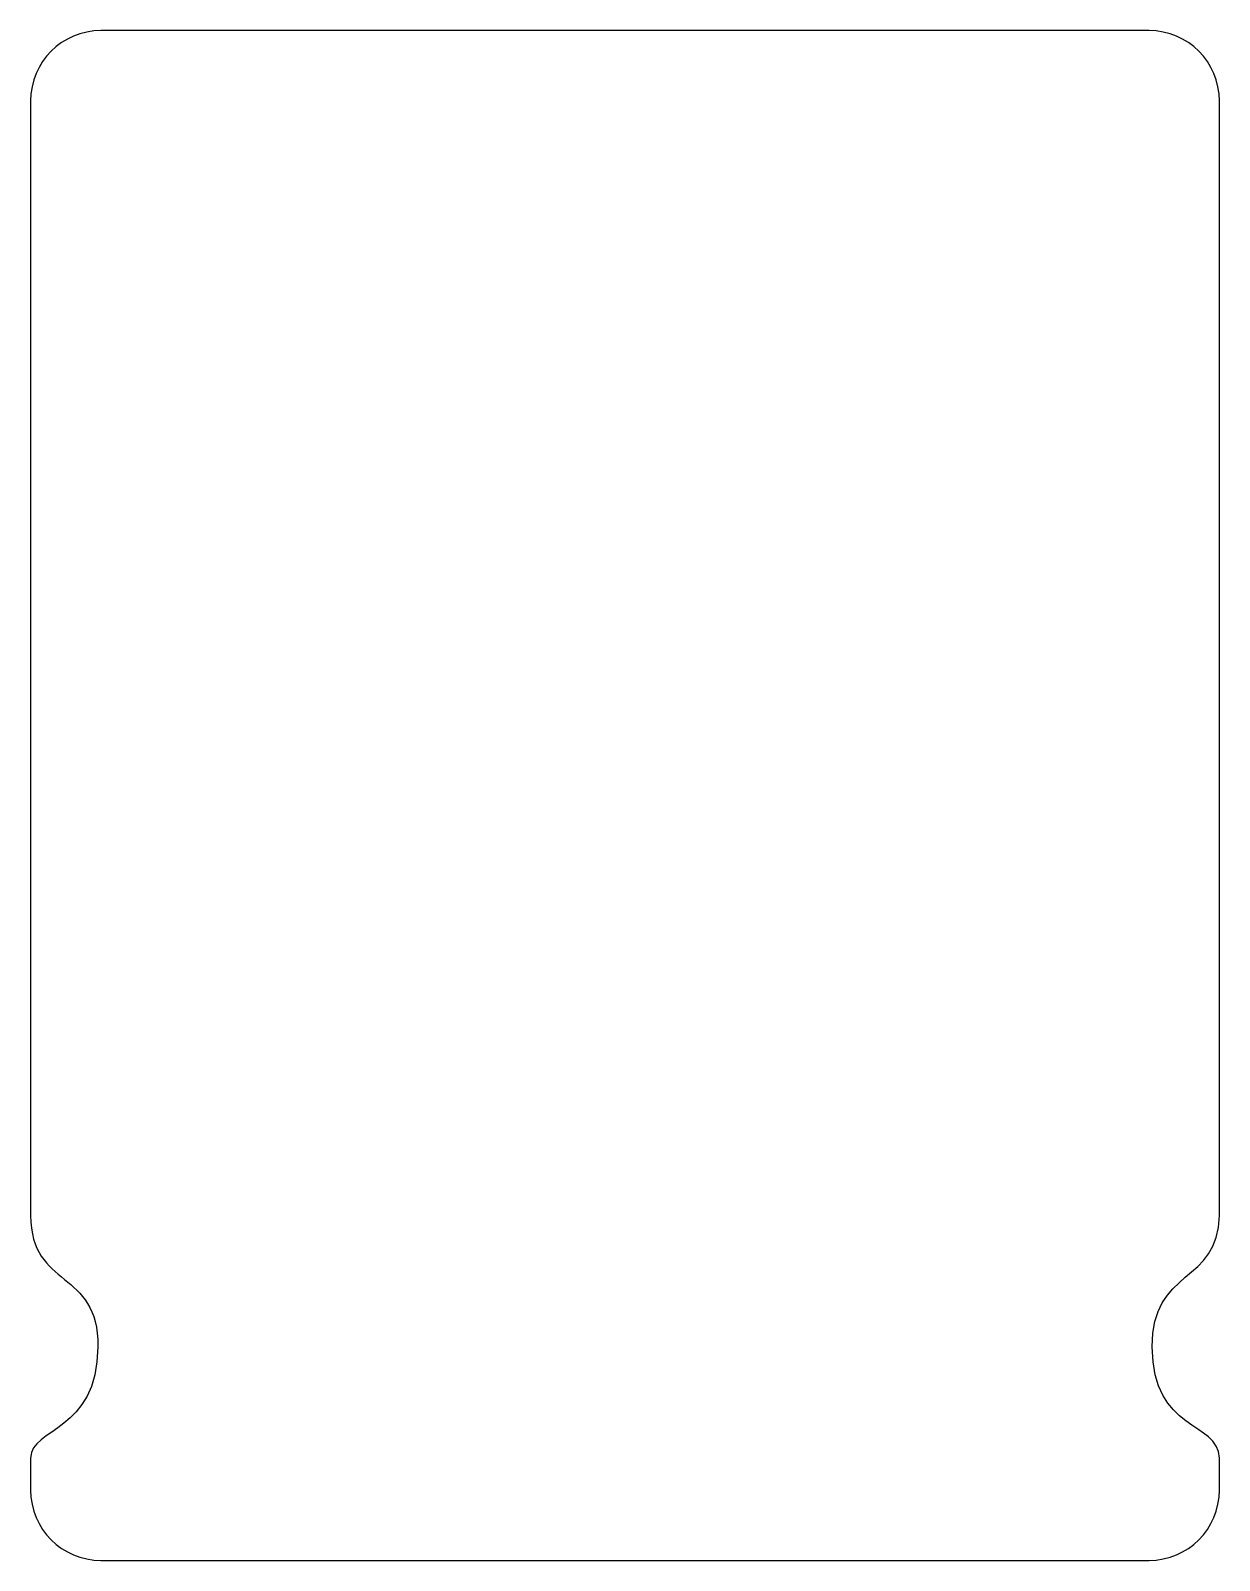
# Model space of a CAD drawing. Extents: x 82.3 to 99.2, y 222.3 to 244.1.
import ezdxf

# ---------------------------------------------------------------- set-up
doc = ezdxf.new("R2010")
doc.units = 0
doc.layers.add('Layer_1', color=7, linetype='CONTINUOUS')

msp = doc.modelspace()

# ---------------------------------------------------------------- linework, layer by layer
at = {"layer": 'Layer_1', "color": 7}
for points in [[(98.228628, 244.083334), (83.328763, 244.083334)], [(82.328823, 243.083394), (82.328823, 227.236612)], [(99.228567, 227.237128), (99.228567, 243.083394)], [(82.328823, 223.788761), (82.328823, 223.33318)], [(99.228567, 223.33318), (99.228567, 223.788761)], [(83.328763, 222.33324), (98.228628, 222.33324)]]:
    msp.add_lwpolyline(points, dxfattribs=at)
for points in [[(83.328763, 244.083334), (82.774762, 244.083334), (82.328823, 243.637395), (82.328823, 243.083394)], [(99.228567, 243.083394), (99.228567, 243.637395), (98.782628, 244.083334), (98.228628, 244.083334)], [(82.328823, 227.236612), (82.331628, 226.188923), (83.294095, 226.484002), (83.284837, 225.371609)], [(98.272554, 225.371609), (98.263293, 226.48419), (99.219664, 226.267123), (99.228567, 227.237128)], [(83.284837, 225.371609), (83.274624, 224.144488), (82.328567, 224.22645), (82.328823, 223.788761)], [(99.228567, 223.788761), (99.217005, 224.320944), (98.282772, 224.144488), (98.272554, 225.371609)], [(82.328823, 223.33318), (82.328823, 222.77918), (82.774762, 222.33324), (83.328763, 222.33324)], [(98.228628, 222.33324), (98.782628, 222.33324), (99.228567, 222.77918), (99.228567, 223.33318)]]:
    msp.add_open_spline(points, degree=3, dxfattribs=at)

doc.saveas('drawing.dxf')
